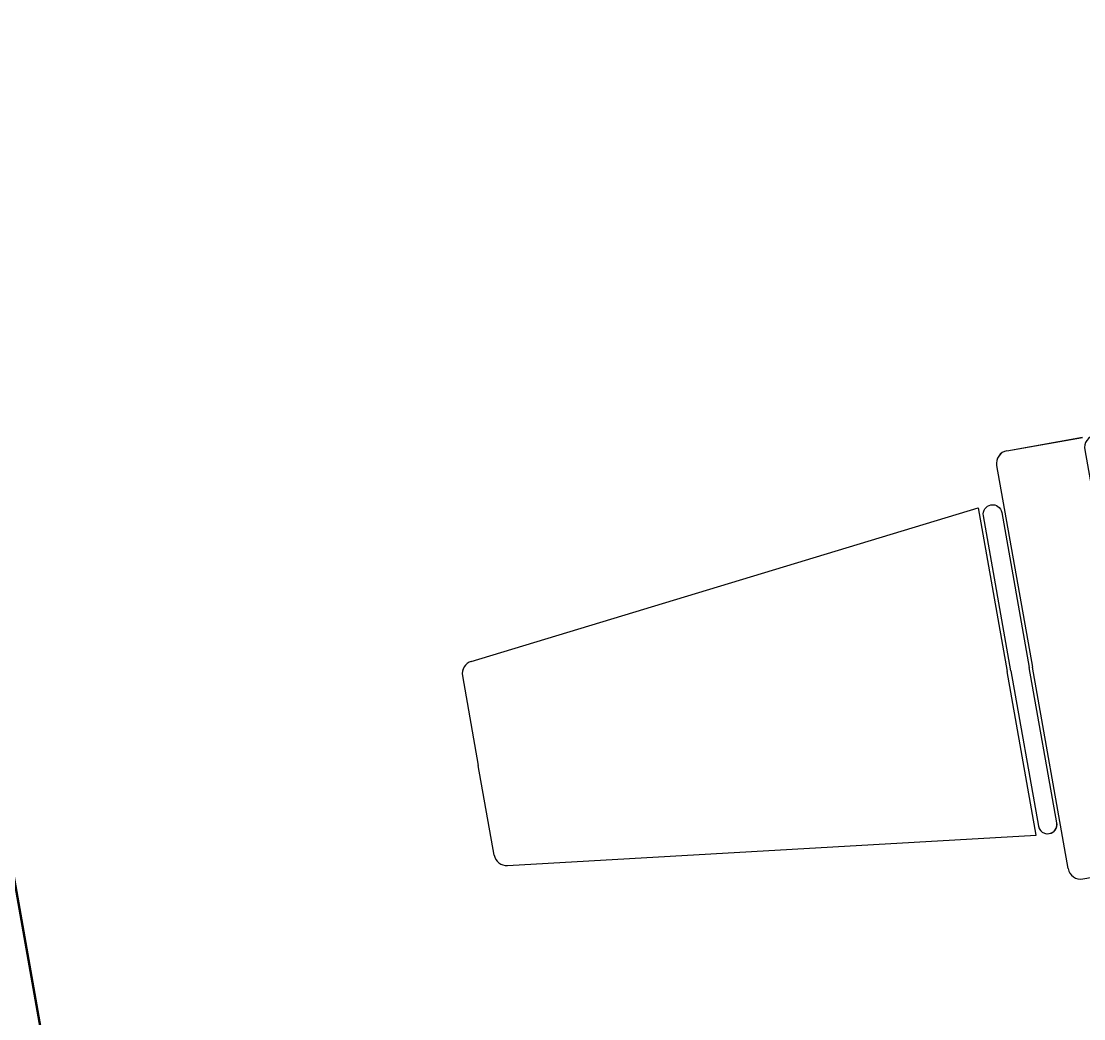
# Model space of a CAD drawing. Header units: millimetres. Extents: x 26282 to 30760, y 1404 to 4574.
# Drawn here: x 30298.62 to 30306.93, y 3842.78 to 3850.58 of the extents above; entities that cross this region are included whole.
import ezdxf

# ---------------------------------------------------------------- set-up
doc = ezdxf.new("R2010")
doc.units = ezdxf.units.MM
doc.header["$LTSCALE"] = 0.25
doc.layers.add('AB-DUV', color=4, linetype='Continuous', lineweight=50)
doc.layers.add('aksesuar_k', color=7, linetype='Continuous')

# ---------------------------------------------------------------- blocks, each defined once
blk = doc.blocks.new('ISP-ROTO')
for p, q in [((-7.112, 68), (0, 68)), ((7.112, 68), (0, 68)), ((-8.105, 67.118), (-13, 26)), ((8.105, 67.118), (13, 26)), ((-13, 26), (0, 26)), ((13, 26), (0, 26)), ((-16, 24), (0, 24)), ((16, 24), (0, 24)), ((-17, 23), (-17, 17)), ((17, 23), (17, 17)), ((-16, 17), (0, 17)), ((16, 17), (0, 17)), ((-17, 16), (-17, 0)), ((17, 16), (17, 0)), ((-17, 0), (0, 0)), ((17, 0), (0, 0))]:
    blk.add_line(p, q)
for points in [[(0, 25.701), (-12.32, 25.701, 1), (-12.32, 24.241), (0, 24.241)], [(0, 25.701), (12.32, 25.701, -1), (12.32, 24.241), (0, 24.241)]]:
    blk.add_lwpolyline(points, format="xyb")
for centre, start, end in [((-7.112, 67), 90, 173.21103), ((7.112, 67), 6.78897, 90), ((-16, 23), 90, 180), ((16, 23), 0, 90), ((-16, 16), 90, 180), ((16, 16), 0, 90)]:
    blk.add_arc(centre, 1, start, end)
blk = doc.blocks.new('A$C1CD448AB')
at = {"layer": 'aksesuar_k'}
blk.add_blockref('ISP-ROTO', (421.103, 118.424), dxfattribs=at)
blk = doc.blocks.new('A$C187D15ED')
at = {"layer": 'AB-DUV'}
blk.add_line((10751.5016, 3507.266), (10701.8672, 3786.8464), dxfattribs=at)
at = {"layer": 'Defpoints', "ltscale": 0.2, "xscale": 0.1000000000000001, "yscale": 0.1000000000000001, "zscale": 0.1000000000000001, "rotation": 100.0669337325965}
blk.add_blockref('A$C1CD448AB', (10757.488, 3601.5283), dxfattribs=at)

msp = doc.modelspace()

# ---------------------------------------------------------------- block references
at = {"layer": 'AB-DUV', "ltscale": 100}
msp.add_blockref('A$C187D15ED', (19570.4239, 205.0275, 5.1264), dxfattribs=at)

# ---------------------------------------------------------------- next in the draw order: linework, layer by layer
at = {"layer": 'aksesuar_k'}
for p, q in [((30306.3293, 3847.2196, 5.1264), (30306.92, 3847.3245, 5.1264)), ((30306.2483, 3847.1036, 5.1264), (30306.528, 3845.5283, 5.1264)), ((30302.1409, 3845.5726, 5.1264), (30306.1038, 3846.7733, 5.1264)), ((30306.1038, 3846.7733, 5.1264), (30306.331, 3845.4933, 5.1264)), ((30306.5583, 3844.2133, 5.1264), (30306.331, 3845.4933, 5.1264)), ((30306.8076, 3843.9529, 5.1264), (30306.528, 3845.5283, 5.1264)), ((30302.0714, 3845.4594, 5.1264), (30302.1957, 3844.7592, 5.1264)), ((30302.32, 3844.0589, 5.1264), (30302.1957, 3844.7592, 5.1264)), ((30302.4242, 3843.9766, 5.1264), (30306.5583, 3844.2133, 5.1264)), ((30306.9236, 3843.8719, 5.1264), (30307.5143, 3843.9768, 5.1264))]:
    msp.add_line(p, q, dxfattribs=at)
at = {"layer": 'aksesuar_k', "elevation": 5.1264}
for points in [[(30306.3605, 3845.4985), (30306.1451, 3846.7116, -1), (30306.2889, 3846.7371), (30306.5042, 3845.5241)], [(30306.3605, 3845.4985), (30306.5759, 3844.2855, 1), (30306.7196, 3844.311), (30306.5042, 3845.5241)]]:
    msp.add_lwpolyline(points, format="xyb", dxfattribs=at)
at = {"layer": 'aksesuar_k'}
for centre, start, end in [((30306.3467, 3847.1211, 5.1264), 100.06693, 190.06693), ((30302.1698, 3845.4769, 5.1264), 106.85591, 190.06693), ((30302.4185, 3844.0764, 5.1264), 190.06693, 273.27796), ((30306.9061, 3843.9704, 5.1264), 190.06693, 280.06693)]:
    msp.add_arc(centre, 0.1, start, end, dxfattribs=at)

doc.saveas('drawing.dxf')
